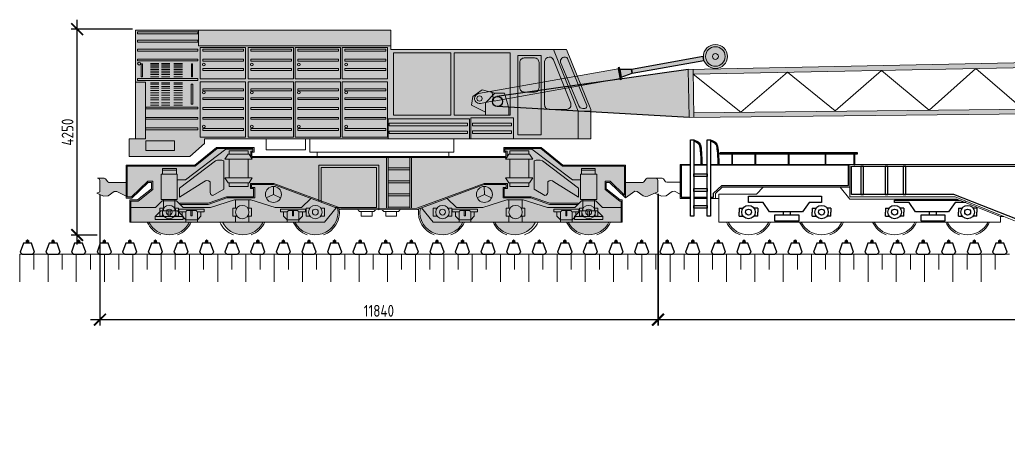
# Model space of a CAD drawing. Extents: x -47970 to 37163, y -191118 to -99096.
# Drawn here: x -47970 to -26995, y -148008 to -139083 of the extents above; entities that cross this region are included whole.
import ezdxf

# ---------------------------------------------------------------- set-up
doc = ezdxf.new("R2010")
doc.units = 0
doc.header["$LTSCALE"] = 45
doc.header["$MEASUREMENT"] = 0
doc.layers.get('0').update_dxf_attribs({"linetype": 'CONTINUOUS'})
doc.layers.get('Defpoints').update_dxf_attribs({"color": 40, "linetype": 'CONTINUOUS'})
for name, color, linetype, lineweight in [('2.Тонкая', 7, 'CONTINUOUS', 18), ('второстепенные', 7, 'CONTINUOUS', 25), ('линии', 7, 'CONTINUOUS', 35), ('размер', 7, 'CONTINUOUS', 20), ('штриховка', 7, 'CONTINUOUS', 9)]:
    doc.layers.add(name, color=color, linetype=linetype, lineweight=lineweight)
doc.layers.add('ЕДК500', color=250, linetype='CONTINUOUS')
doc.styles.add('ГОСТ 2.304', font='CS_Gost2304.shx')
doc.dimstyles.new('СПДС', dxfattribs={"dimscale": 100, "dimtxt": 2.5, "dimasz": 2.5, "dimexe": 1.25, "dimexo": 0.625, "dimtad": 1, "dimdec": 0, "dimrnd": 0.001, "dimtxsty": 'ГОСТ 2.304', "dimblk": 'ARCHTICK', "dimblk1": 'ARCHTICK', "dimblk2": 'ARCHTICK', "dimcen": 2.5, "dimdle": 2, "dimadec": 0, "dimazin": 2, "dimtfac": 0.75, "dimtdec": 4, "dimtmove": 1, "dimatfit": 3, "dimfxl": 1, "dimtolj": 1, "dimarcsym": 1})

# ---------------------------------------------------------------- blocks, each defined once
blk = doc.blocks.new('платформа ЕДК500 транспортное пол.')
at = {"layer": 'штриховка', "ltscale": 2.222222, "true_color": 0xffffff}
h = blk.add_hatch(color=7, dxfattribs=at)
h.dxf.hatch_style = 1
h.paths.add_polyline_path([(-5365, 1112), (-5730, 1112), (-5754, 1124), (-5803, 1189), (-5827, 1201), (-5970, 1201), (-5934, 1185), (-5920, 1151), (-5920, 911), (-5986, 882), (-5841, 818), (-5743, 828), (-5615, 918), (-5563, 922), (-5365, 821)])
h.paths.add_polyline_path([(-4018, 268), (-4882, 268, 0.62084)])
h.paths.add_polyline_path([(-2456, 268), (-3320, 268, 0.62084)])
h.paths.add_polyline_path([(-875, 561), (-903, 571), (-1153, 268), (-1782, 268, 0.862217)])
h.paths.add_polyline_path([(1782, 268), (1153, 268), (903, 571), (875, 561, 0.862217)])
h.paths.add_polyline_path([(3320, 268), (2456, 268, 0.62084)])
h.paths.add_polyline_path([(4882, 268), (4018, 268, 0.62084)])
h.paths.add_polyline_path([(5920, 1152), (5906, 1187), (5870, 1202), (5694, 1202), (5669, 1189), (5621, 1125), (5598, 1113), (5235, 1113), (5235, 783), (5431, 923), (5482, 919), (5610, 829), (5658, 811), (5708, 819), (5920, 912)])
h.paths.add_polyline_path([(4824, 1113), (4895, 1113), (5235, 783), (5235, 1113), (5235, 1478), (3905, 1478), (3443, 1853), (2648, 1853), (2648, 1751), (2694, 1751), (2694, 1662), (0, 1662), (-2694, 1662), (-2694, 1751), (-2648, 1751), (-2648, 1853), (-3443, 1853), (-3905, 1478), (-5365, 1478), (-5365, 1112), (-5365, 821), (-5365, 778), (-5240, 778), (-4895, 1113), (-4824, 1113), (-4824, 976), (-5120, 739), (-5288, 739), (-5288, 268), (-1153, 268), (-905, 569), (-903, 571), (-875, 561), (-810, 537), (0, 532), (810, 537), (903, 571), (1153, 268), (5164, 268), (5164, 739), (5120, 739), (4824, 976)])
h = blk.add_hatch(color=7, dxfattribs=at)
h.dxf.hatch_style = 1
h.paths.add_polyline_path([(-4280, 1293), (-4297, 1293), (-4297, 1412), (-4589, 1412), (-4589, 1293), (-4622, 1293), (-4622, 752), (-4575, 752), (-4574, 515), (-4629, 515), (-4751, 394), (-4751, 330), (-4151, 330), (-4151, 394), (-4272, 515), (-4327, 515), (-4327, 752), (-4280, 752)])
at = {"layer": 'штриховка', "ltscale": 2.222222}
h = blk.add_hatch(color=256, dxfattribs=at)
h.dxf.hatch_style = 1
h.paths.add_polyline_path([(-4622, 1136), (-4460, 1289), (-4622, 1289)], flags=17)
h.paths.add_polyline_path([(-4280, 1188), (-4280, 1289), (-4338, 1289), (-4622, 1020), (-4622, 863)])
h.paths.add_polyline_path([(-4280, 908), (-4280, 1072), (-4622, 748), (-4448, 748)])
h.paths.add_polyline_path([(-4280, 792), (-4326, 748), (-4280, 748)], flags=17)
h = blk.add_hatch(color=2, dxfattribs=at)
h.dxf.hatch_style = 1
h.paths.add_polyline_path([(-4622, 1136), (-4622, 1020), (-4338, 1289), (-4460, 1289)])
h.paths.add_polyline_path([(-4280, 1072), (-4280, 1188), (-4622, 863), (-4622, 748), (-4622, 748)])
h.paths.add_polyline_path([(-4280, 792), (-4280, 908), (-4448, 748), (-4326, 748)], flags=17)
at = {"layer": 'штриховка', "ltscale": 2.222222, "true_color": 0xffffff}
h = blk.add_hatch(color=7, dxfattribs=at)
h.dxf.hatch_style = 1
h.paths.add_polyline_path([(4280, 1293), (4297, 1293), (4297, 1412), (4589, 1412), (4589, 1293), (4622, 1293), (4622, 752), (4575, 752), (4574, 515), (4629, 515), (4751, 394), (4751, 330), (4151, 330), (4151, 394), (4272, 515), (4327, 515), (4327, 752), (4280, 752)])
at = {"layer": 'штриховка', "ltscale": 2.222222}
h = blk.add_hatch(color=256, dxfattribs=at)
h.dxf.hatch_style = 1
h.paths.add_polyline_path([(4622, 1136), (4460, 1289), (4622, 1289)], flags=17)
h.paths.add_polyline_path([(4280, 1188), (4280, 1289), (4338, 1289), (4622, 1020), (4622, 863)])
h.paths.add_polyline_path([(4280, 908), (4280, 1072), (4622, 748), (4448, 748)])
h.paths.add_polyline_path([(4280, 792), (4326, 748), (4280, 748)], flags=17)
h = blk.add_hatch(color=2, dxfattribs=at)
h.dxf.hatch_style = 1
h.paths.add_polyline_path([(4622, 1136), (4622, 1020), (4338, 1289), (4460, 1289)])
h.paths.add_polyline_path([(4280, 1072), (4280, 1188), (4622, 863), (4622, 748), (4622, 748)])
h.paths.add_polyline_path([(4280, 792), (4280, 908), (4448, 748), (4326, 748)], flags=17)
at = {"color": 8, "lineweight": 9}
for p, q in [((2238, 857), (2086, 784)), ((2235, 1025), (2238, 857)), ((2238, 857), (2390, 784)), ((-841, 542), (-827, 537)), ((841, 542), (827, 537))]:
    blk.add_line(p, q, dxfattribs=at)
blk.add_circle((2238, 857), 169, dxfattribs=at)
at = {"color": 0, "lineweight": 20}
for centre, start, end in [((-1350, 482), 290.0531, 6.7541), ((1350, 482), 173.2459, 249.9469), ((-4450, 482), 204.6258, 249.9469), ((-4450, 482), 290.0531, 335.3742), ((-2912, 482), 204.6258, 249.9469), ((-2888, 482), 290.0531, 335.3742), ((-1350, 482), 204.6258, 249.9468), ((1350, 482), 290.0532, 335.3742), ((2888, 482), 204.6258, 249.9469), ((2912, 482), 290.0531, 335.3742), ((4450, 482), 204.6258, 249.9469), ((4450, 482), 290.0531, 335.3742)]:
    blk.add_arc(centre, 513, start, end, dxfattribs=at)
at = {"layer": '2.Тонкая', "lineweight": 9}
for p, q in [((-4589, 1373), (-4297, 1373)), ((4589, 1373), (4297, 1373)), ((-4574, 748), (-4574, 511)), ((-4327, 748), (-4327, 513)), ((4327, 748), (4327, 513)), ((4574, 748), (4574, 511)), ((-4592, 511), (-4592, 390)), ((-4469, 390), (-4469, 511)), ((-4433, 390), (-4433, 511)), ((-4309, 511), (-4309, 390)), ((4309, 511), (4309, 390)), ((4433, 390), (4433, 511)), ((4469, 390), (4469, 511)), ((4592, 511), (4592, 390))]:
    blk.add_line(p, q, dxfattribs=at)
at = {"layer": '2.Тонкая', "color": 253, "lineweight": 9}
blk.add_line((-2238, 857), (-2390, 784), dxfattribs=at)
at = {"layer": '2.Тонкая', "ltscale": 2.222222}
for points in [[(-5288, 268), (-5288, 739), (-5120, 739), (-4824, 976), (-4824, 1113), (-4895, 1113), (-5240, 778), (-5365, 778), (-5365, 821), (-5365, 1112), (-5365, 1478), (-3905, 1478), (-3443, 1853), (-2648, 1853), (-2648, 1751), (-2694, 1751), (-2694, 1662), (0, 1662), (2694, 1662), (2694, 1751), (2648, 1751), (2648, 1853), (3443, 1853), (3905, 1478), (5235, 1478), (5235, 1113), (5235, 783), (4895, 1113), (4824, 1113), (4824, 976), (5120, 739), (5164, 739), (5164, 268)], [(-4279, 1168), (-4107, 1168), (-3248, 1820), (-2673, 1820)], [(4279, 1168), (4107, 1168), (3248, 1820), (2648, 1820)], [(-1272, 708), (-1272, 1475), (0, 1475), (0, 532)], [(-4589, 1288), (-4589, 1408), (-4297, 1408), (-4297, 1289)], [(4589, 1288), (4589, 1408), (4297, 1408), (4297, 1289)], [(-5365, 821), (-5563, 922), (-5615, 918), (-5743, 828), (-5841, 818), (-5986, 882), (-5920, 911), (-5920, 1151), (-5934, 1185), (-5970, 1201), (-5827, 1201), (-5803, 1189), (-5754, 1124), (-5730, 1112), (-5365, 1112)], [(4226, 646), (3621, 645), (3226, 783), (2634, 783), (2634, 1005), (2703, 1005), (2703, 1064), (2234, 1064), (810, 537), (0, 532), (-810, 537), (-2234, 1064), (-2703, 1064), (-2703, 1005), (-2634, 1005), (-2634, 783), (-3226, 783), (-3621, 645), (-4226, 646)], [(5235, 1113), (5598, 1113), (5621, 1125), (5669, 1189), (5694, 1202), (5870, 1202), (5906, 1187), (5920, 1152), (5920, 912), (5708, 819), (5658, 811), (5610, 829), (5482, 919), (5431, 923), (5235, 783)], [(-4751, 390), (-4151, 390), (-4272, 511), (-4629, 511), (-4751, 390), (-4751, 326), (-4151, 326), (-4151, 390)], [(4751, 390), (4151, 390), (4272, 511), (4629, 511), (4751, 390), (4751, 326), (4151, 326), (4151, 390)]]:
    blk.add_lwpolyline(points, dxfattribs=at)
at = {"layer": '2.Тонкая', "color": 253, "ltscale": 2.222222}
for points in [[(-5263, 268), (-5263, 714), (-5112, 714), (-4799, 964), (-4799, 1138), (-4905, 1138), (-5250, 803), (-5340, 803), (-5340, 821), (-5340, 1112), (-5340, 1453), (-3896, 1453), (-3434, 1828), (-2673, 1828), (-2673, 1776), (-2719, 1776), (-2719, 1637), (0, 1637), (2719, 1637), (2719, 1776), (2673, 1776), (2673, 1828), (3434, 1828), (3896, 1453), (5210, 1453), (5210, 1113), (5210, 843), (4905, 1138), (4799, 1138), (4799, 964), (5112, 714), (5139, 714), (5139, 268)], [(158, 558), (158, 1637)], [(193, 1637), (193, 558)], [(654, 1637), (654, 1420), (193, 1420), (193, 1637)], [(654, 561), (654, 1637)], [(689, 1637), (689, 561)], [(-1222, 689), (-1222, 1425), (-50, 1425), (-50, 582), (-932, 582)], [(-4226, 671), (-3625, 670), (-3231, 808), (-2659, 808), (-2659, 980), (-2728, 980), (-2728, 1089), (-2230, 1089), (-805, 562), (0, 557), (805, 562), (2230, 1089), (2728, 1089), (2728, 980), (2659, 980), (2659, 808), (3231, 808), (3625, 670), (4226, 671)]]:
    blk.add_lwpolyline(points, dxfattribs=at)
at = {"layer": '2.Тонкая', "ltscale": 2.222222}
for points in [[(-3269, 1603), (-2687, 1603), (-2756, 1711), (-3197, 1711)], [(-3178, 1711), (-2775, 1711), (-2775, 1785), (-3178, 1785)], [(3269, 1603), (2687, 1603), (2756, 1711), (3197, 1711)], [(3178, 1711), (2775, 1711), (2775, 1785), (3178, 1785)], [(-3178, 1603), (-2775, 1603), (-2775, 1209), (-3178, 1209)], [(3178, 1603), (2775, 1603), (2775, 1209), (3178, 1209)], [(-3269, 1209), (-2687, 1209), (-2756, 1101), (-3197, 1101)], [(-3180, 1027), (-2776, 1027), (-2776, 1101), (-3180, 1101)], [(3269, 1209), (2687, 1209), (2756, 1101), (3197, 1101)], [(3180, 1027), (2776, 1027), (2776, 1101), (3180, 1101)]]:
    blk.add_lwpolyline(points, close=True, dxfattribs=at)
for points in [[(-4235, 800), (-4235, 992), (-3468, 1571, -0.173516), (-3293, 1571), (-3293, 970), (-3523, 832, -0.35915), (-3582, 896), (-3582, 1126, 0.346304), (-3715, 1126)], [(4235, 800), (4235, 992), (3468, 1571, 0.173516), (3293, 1571), (3293, 970), (3523, 832, 0.35915), (3582, 896), (3582, 1126, -0.346304), (3715, 1126)]]:
    blk.add_lwpolyline(points, format="xyb", close=True, dxfattribs=at)
at = {"layer": '2.Тонкая', "lineweight": 9}
for points in [[(-4280, 748), (-4622, 748), (-4622, 1289), (-4280, 1289), (-4280, 748)], [(4280, 748), (4622, 748), (4622, 1289), (4280, 1289), (4280, 748)]]:
    blk.add_lwpolyline(points, close=True, dxfattribs=at)
at = {"layer": '2.Тонкая', "color": 253, "ltscale": 2.222222}
for points in [[(193, 1378), (654, 1378), (654, 1143), (193, 1143)], [(193, 1101), (654, 1101), (654, 866), (193, 866)], [(193, 824), (654, 824), (654, 589), (193, 589)], [(-450, 535), (-70, 532), (-107, 495), (-413, 495)], [(-375, 495), (-145, 495), (-145, 397), (-375, 397)], [(450, 535), (70, 532), (107, 495), (413, 495)], [(375, 495), (145, 495), (145, 397), (375, 397)]]:
    blk.add_lwpolyline(points, close=True, dxfattribs=at)
at = {"layer": '2.Тонкая', "color": 253, "lineweight": 9}
for points in [[(-2235, 1025), (-2238, 857), (-2086, 784)], [(-5263, 577), (-4744, 577), (-4602, 718), (-4298, 718), (-4156, 577), (-3577, 577), (-3064, 743), (-2716, 742), (-2205, 577), (-1644, 577), (-1448, 773)], [(-3043, 743), (-3043, 567)], [(-2757, 567), (-2757, 742)], [(5139, 577), (4744, 577), (4602, 718), (4298, 718), (4156, 577), (3577, 577), (3064, 743), (2716, 742), (2205, 577), (1644, 577), (1448, 773)], [(2757, 567), (2757, 742)], [(3043, 743), (3043, 567)], [(-4565, 397), (-4647, 397), (-4647, 482), (-4647, 567), (-4565, 567)], [(-4335, 397), (-4253, 397), (-4253, 482), (-4253, 567), (-4335, 567)], [(-3853, 485), (-3709, 485), (-3709, 546), (-4243, 546), (-4243, 485), (-4099, 485)], [(-3776, 485), (-3776, 392), (-3851, 320), (-4100, 320), (-4176, 392), (-4176, 485)], [(-3963, 517), (-3963, 399), (-3989, 399), (-3989, 517)], [(-3015, 567), (-3097, 567), (-3097, 482), (-3097, 397), (-3015, 397)], [(-2785, 567), (-2703, 567), (-2703, 482), (-2703, 397), (-2785, 397)], [(-1701, 485), (-1557, 485), (-1557, 546), (-2091, 546), (-2091, 485), (-1947, 485)], [(-2024, 485), (-2024, 392), (-1949, 320), (-1700, 320), (-1624, 392), (-1624, 485)], [(-1837, 517), (-1837, 399), (-1811, 399), (-1811, 517)], [(-1465, 567), (-1547, 567), (-1547, 482), (-1547, 397), (-1465, 397)], [(-1235, 567), (-1153, 567), (-1153, 482), (-1153, 397), (-1235, 397)], [(1235, 567), (1153, 567), (1153, 482), (1153, 397), (1235, 397)], [(1465, 567), (1547, 567), (1547, 482), (1547, 397), (1465, 397)], [(1701, 485), (1557, 485), (1557, 546), (2091, 546), (2091, 485), (1947, 485)], [(2024, 485), (2024, 392), (1949, 320), (1700, 320), (1624, 392), (1624, 485)], [(1837, 517), (1837, 399), (1811, 399), (1811, 517)], [(2785, 567), (2703, 567), (2703, 482), (2703, 397), (2785, 397)], [(3015, 567), (3097, 567), (3097, 482), (3097, 397), (3015, 397)], [(3853, 485), (3709, 485), (3709, 546), (4243, 546), (4243, 485), (4099, 485)], [(3776, 485), (3776, 392), (3851, 320), (4100, 320), (4176, 392), (4176, 485)], [(3963, 517), (3963, 399), (3989, 399), (3989, 517)], [(4335, 397), (4253, 397), (4253, 482), (4253, 567), (4335, 567)], [(4565, 397), (4647, 397), (4647, 482), (4647, 567), (4565, 567)], [(-3043, 397), (-3043, 268), (-2757, 268), (-2757, 397)], [(3043, 397), (3043, 268), (2757, 268), (2757, 397)]]:
    blk.add_lwpolyline(points, dxfattribs=at)
at = {"layer": '2.Тонкая'}
for points in [[(-5288, 268), (-1153, 268), (-905, 569)], [(5164, 268), (1153, 268), (905, 569)]]:
    blk.add_lwpolyline(points, dxfattribs=at)
at = {"layer": '2.Тонкая', "color": 253, "lineweight": 9}
for points in [[(-3895, 517), (-4056, 517, 0.414214), (-4100, 473), (-4100, 268), (-3851, 268), (-3851, 473, 0.414214)], [(-1905, 517), (-1744, 517, -0.414214), (-1700, 473), (-1700, 268), (-1949, 268), (-1949, 473, -0.414214)], [(1905, 517), (1744, 517, 0.414214), (1700, 473), (1700, 268), (1949, 268), (1949, 473, 0.414214)], [(3895, 517), (4056, 517, -0.414214), (4100, 473), (4100, 268), (3851, 268), (3851, 473, -0.414214)]]:
    blk.add_lwpolyline(points, format="xyb", close=True, dxfattribs=at)
for centre, radius in [((-2238, 857), 169), ((-4450, 482), 143), ((-4450, 482), 62.7), ((-2900, 482), 143), ((-1350, 482), 143), ((-1350, 482), 62.7), ((1350, 482), 143), ((1350, 482), 62.7), ((2900, 482), 143), ((4450, 482), 143), ((4450, 482), 62.7)]:
    blk.add_circle(centre, radius, dxfattribs=at)
for centre, start, end in [((-1350, 482), 206.3327, 8.8404), ((1350, 482), 171.1596, 333.6673), ((-4450, 482), 206.3327, 333.6673), ((-2888, 482), 206.3327, 333.6673), ((2888, 482), 206.3327, 333.6673), ((4450, 482), 206.3327, 333.6673)]:
    blk.add_arc(centre, 482, start, end, dxfattribs=at)
blk = doc.blocks.new('удлинённая стрела')
at = {"layer": 'штриховка', "ltscale": 2.222222, "true_color": 0xffffff}
h = blk.add_hatch(color=7, dxfattribs=at)
h.dxf.hatch_style = 1
h.paths.add_polyline_path([(0, 108, 0.414214), (-108, 0, 0.414214), (0, -108)])
h.paths.add_polyline_path([(0, 108), (0, -108, 0.414214), (108, 0, 0.414214)], flags=17)
h.paths.add_polyline_path([(4028, 791), (-19, 106, -0.466806), (108, 0, -0.421523), (-3, -108), (4072, -227)])
h.paths.add_polyline_path([(4128, 796), (4028, 791), (4072, -227), (4172, -223)])
h.paths.add_polyline_path([(22392, 1570), (22388, 1670), (4128, 796), (4132, 696)])
h.paths.add_polyline_path([(22435, 572), (4167, -123), (4172, -223), (22439, 472)])
h.paths.add_polyline_path([(22392, 1570), (22112, 1556), (22155, 561), (22435, 572)])
h.paths.add_polyline_path([(22488, 1674), (22388, 1670), (22439, 472), (22539, 476)])
h.paths.add_polyline_path([(24416, 2047, -0.162711), (24385, 2140, -0.016956), (24386, 2150), (22488, 1674), (22492, 1575)])
h.paths.add_polyline_path([(24694, 2140, 1), (24385, 2140, 1)])
h.paths.add_polyline_path([(24675, 2065, -0.172721), (24598, 1996), (25379, 408, -0.073214), (25483, 423)])
h.paths.add_polyline_path([(25122, 62, 1), (25843, 62, 1)])
h.paths.add_polyline_path([(25679, 62, -1), (25287, 62, -1)], flags=0)
h.paths.add_polyline_path([(25287, 62, 1), (25679, 62, 1)], flags=16)
h.paths.add_polyline_path([(23824, 543), (22535, 575), (22539, 476), (23823, 445), (25122, 48, -0.009823), (25122, 62, -0.089903), (25145, 189)])
h.paths.add_polyline_path([(24598, 1996, -0.190468), (24484, 1996), (23737, 591), (22617, 1605), (22492, 1575), (23635, 548), (23824, 543)])
at = {"linetype": 'Continuous'}
for p, q in [((4028, 791), (-19, 106)), ((4072, -227), (-3, -108))]:
    blk.add_line(p, q, dxfattribs=at)
blk.add_circle((0, 0), 108, dxfattribs=at)
at = {"layer": '2.Тонкая', "linetype": 'Continuous'}
for p, q in [((4028, 791), (22492, 1675)), ((4132, 696), (22392, 1570)), ((4072, -227), (22539, 476)), ((4167, -123), (22435, 572))]:
    blk.add_line(p, q, dxfattribs=at)
at = {"layer": '2.Тонкая', "linetype": 'Continuous', "ltscale": 2.222222}
for p, q in [((4028, 791), (4072, -227)), ((4128, 795), (4172, -223))]:
    blk.add_line(p, q, dxfattribs=at)
blk.add_lwpolyline([(4132, 696), (4132, 696), (5167, -85), (6130, 791), (7165, 0), (8128, 887), (9164, 67), (10126, 983), (11163, 143), (12123, 1078), (13161, 219), (14121, 1174), (15160, 295), (16119, 1269), (17158, 371), (18116, 1365), (19157, 447), (20114, 1461), (21155, 523), (22112, 1556), (22155, 561)], dxfattribs=at)
blk = doc.blocks.new('*U134')
at = {"layer": 'штриховка', "ltscale": 2.222222, "true_color": 0xffffff}
h = blk.add_hatch(color=7, dxfattribs=at)
h.dxf.hatch_style = 1
h.paths.add_polyline_path([(3978, 3934), (256, 3934), (256, 4010), (256, 4341), (-3829, 4341), (-5166, 4341), (-5166, 2037), (-5300, 2037), (-5300, 1662), (-4011, 1662), (-3700, 1939), (-3700, 2037), (4500, 2037), (4500, 2659)])
h = blk.add_hatch(color=7, dxfattribs=at)
h.dxf.hatch_style = 1
h.paths.add_polyline_path([(7395, 3785, 1), (6884, 3785, 1)])
h = blk.add_hatch(color=7, dxfattribs=at)
h.dxf.hatch_style = 1
h.paths.add_polyline_path([(2436, 2839), (2399, 3047), (2115, 2997, 1), (2154, 2788)])
h.paths.add_polyline_path([(5117, 3317), (5080, 3525), (2399, 3047), (2436, 2839)])
h.paths.add_polyline_path([(5147, 3302), (5103, 3549), (5076, 3544), (5120, 3297)])
h.paths.add_polyline_path([(5377, 3428), (5362, 3510), (5111, 3505), (5139, 3346)])
h.paths.add_polyline_path([(6896, 3699), (6881, 3781), (5362, 3510), (5377, 3428)])
at = {"layer": 'штриховка', "ltscale": 2.222222}
h = blk.add_hatch(color=256, dxfattribs=at)
h.dxf.hatch_style = 1
h.paths.add_polyline_path([(-4951, 3239), (-5076, 3239), (-4951, 3116)])
h.paths.add_polyline_path([(-4950, 2843), (-5166, 3057), (-5166, 2714), (-4950, 2501)])
h.paths.add_polyline_path([(-5166, 2443), (-5166, 2138), (-5064, 2037), (-4950, 2037), (-4950, 2228)])
h = blk.add_hatch(color=2, dxfattribs=at)
h.dxf.hatch_style = 1
h.paths.add_polyline_path([(-4951, 3116), (-5076, 3239), (-5166, 3239), (-5166, 3057), (-4950, 2843)])
h.paths.add_polyline_path([(-4950, 2501), (-5166, 2714), (-5166, 2443), (-4950, 2228)])
h.paths.add_polyline_path([(-5166, 2138), (-5166, 2037), (-5064, 2037)])
at = {"linetype": 'Continuous'}
blk.add_circle((2517, 2829), 108, dxfattribs=at)
at = {"color": 8, "lineweight": 20}
for centre in [(7843, 482), (9393, 482), (10943, 482), (12493, 482)]:
    blk.add_arc(centre, 482, 206.332, 333.6667, dxfattribs=at)
at = {"layer": '2.Тонкая', "ltscale": 2.222222}
blk.add_line((4228, 2627), (3703, 3934), dxfattribs=at)
at = {"layer": '2.Тонкая', "color": 253, "ltscale": 2.222222}
for p, q in [((-4846, 3638), (-4668, 3638)), ((-4846, 3606), (-4668, 3606)), ((-4846, 3576), (-4668, 3576)), ((-4612, 3638), (-4434, 3638)), ((-4612, 3606), (-4434, 3606)), ((-4612, 3576), (-4434, 3576)), ((-4349, 3638), (-4171, 3638)), ((-4349, 3606), (-4171, 3606)), ((-4349, 3576), (-4171, 3576)), ((-4846, 3547), (-4668, 3547)), ((-4846, 3505), (-4668, 3505)), ((-4846, 3472), (-4668, 3472)), ((-4846, 3435), (-4668, 3435)), ((-4846, 3402), (-4668, 3402)), ((-4612, 3547), (-4434, 3547)), ((-4612, 3505), (-4434, 3505)), ((-4612, 3472), (-4434, 3472)), ((-4612, 3435), (-4434, 3435)), ((-4612, 3402), (-4434, 3402)), ((-4349, 3547), (-4171, 3547)), ((-4349, 3505), (-4171, 3505)), ((-4349, 3472), (-4171, 3472)), ((-4349, 3435), (-4171, 3435)), ((-4349, 3402), (-4171, 3402)), ((-4846, 3351), (-4668, 3351)), ((-4846, 3228), (-4668, 3228)), ((-4846, 3194), (-4668, 3194)), ((-4846, 3150), (-4668, 3150)), ((-4612, 3351), (-4434, 3351)), ((-4612, 3228), (-4434, 3228)), ((-4612, 3194), (-4434, 3194)), ((-4612, 3150), (-4434, 3150)), ((-4349, 3351), (-4171, 3351)), ((-4349, 3228), (-4171, 3228)), ((-4349, 3194), (-4171, 3194)), ((-4349, 3150), (-4171, 3150)), ((-4846, 3111), (-4668, 3111)), ((-4846, 3063), (-4668, 3063)), ((-4846, 3014), (-4668, 3014)), ((-4846, 2966), (-4668, 2966)), ((-4612, 3111), (-4434, 3111)), ((-4612, 3063), (-4434, 3063)), ((-4612, 3014), (-4434, 3014)), ((-4612, 2966), (-4434, 2966)), ((-4349, 3111), (-4171, 3111)), ((-4349, 3063), (-4171, 3063)), ((-4349, 3014), (-4171, 3014)), ((-4349, 2966), (-4171, 2966)), ((-4846, 2905), (-4668, 2905)), ((-4846, 2861), (-4668, 2861)), ((-4846, 2800), (-4668, 2800)), ((-4846, 2754), (-4668, 2754)), ((-4612, 2905), (-4434, 2905)), ((-4612, 2861), (-4434, 2861)), ((-4612, 2800), (-4434, 2800)), ((-4612, 2754), (-4434, 2754)), ((-4349, 2905), (-4171, 2905)), ((-4349, 2861), (-4171, 2861)), ((-4349, 2800), (-4171, 2800)), ((-4349, 2754), (-4171, 2754))]:
    blk.add_line(p, q, dxfattribs=at)
at = {"layer": '2.Тонкая', "ltscale": 1000}
for p, q in [((6680, 1494), (6967, 1494)), ((7039, 1494), (29298, 1494)), ((9992, 806), (9992, 1494)), ((7140, 873), (7284, 1009)), ((7140, 772), (7140, 873)), ((8009, 860), (7215, 860)), ((7215, 772), (7215, 860)), ((7284, 1009), (9992, 1009)), ((8151, 1009), (8009, 860)), ((9990, 758), (9790, 1009)), ((6680, 772), (6967, 772)), ((12260, 758), (9990, 758)), ((12231, 806), (9992, 806)), ((13258, 389), (12231, 806)), ((13189, 389), (12260, 758))]:
    blk.add_line(p, q, dxfattribs=at)
at = {"layer": '2.Тонкая', "ltscale": 2.222222}
for points in [[(-3700, 2037), (-3700, 1939), (-4011, 1662), (-5300, 1662), (-5300, 2037), (-5166, 2037), (-5166, 4341), (-3829, 4341), (-3829, 4010), (256, 4010), (256, 3934), (3978, 3934), (4500, 2659), (4500, 2037)], [(-5120, 4307), (-3840, 4307), (-3840, 4268), (-5120, 4268)], [(-3829, 4341), (256, 4341), (256, 4010), (-3829, 4010)], [(-5120, 4130), (-3840, 4130), (-3840, 4092), (-5120, 4092)], [(-5120, 3937), (-3840, 3937), (-3840, 3899), (-5120, 3899)], [(-3795, 3975), (-2833, 3975), (-2833, 3308), (-3795, 3308)], [(-2776, 3975), (-1815, 3975), (-1815, 3308), (-2776, 3308)], [(-1779, 3975), (-817, 3975), (-817, 3308), (-1779, 3308)], [(-777, 3975), (185, 3975), (185, 3308), (-777, 3308)], [(2949, 3805), (3446, 3805), (3446, 2119), (2949, 2119)], [(-5120, 3731), (-3840, 3731), (-3840, 3692), (-5120, 3692)], [(-5045, 3629), (-5019, 3629), (-5019, 3351), (-5045, 3351)], [(-3980, 3629), (-3954, 3629), (-3954, 3351), (-3980, 3351)], [(2399, 3047), (2436, 2839), (5117, 3317), (5080, 3525)], [(-4951, 3239), (-5166, 3239), (-5166, 2037), (-4950, 2037)], [(-5120, 3314), (-3840, 3314), (-3840, 3276), (-5120, 3276)], [(-3981, 3199), (-3952, 3199), (-3952, 2770), (-3981, 2770)], [(-3795, 3249), (-2833, 3249), (-2833, 2072), (-3795, 2072)], [(-2776, 3249), (-1815, 3249), (-1815, 2072), (-2776, 2072)], [(-1779, 3249), (-817, 3249), (-817, 2072), (-1779, 2072)], [(-777, 3249), (185, 3249), (185, 2072), (-777, 2072)], [(-4949, 2711), (-3840, 2711), (-3840, 2672), (-4951, 2672)], [(4228, 2037), (4500, 2037), (4500, 2627), (4228, 2627)], [(-4947, 2490), (-3840, 2490), (-3840, 2452), (-4950, 2452)], [(1919, 2037), (199, 2037), (199, 2462), (1919, 2462)], [(2858, 2484), (1952, 2484), (1952, 2037), (2858, 2037)], [(-4947, 2270), (-3840, 2270), (-3840, 2231), (-4950, 2231)], [(-2393, 2037), (-1556, 2037), (-1556, 1804), (-2393, 1804)], [(-1466, 2037), (1590, 2037), (1590, 1755), (-1466, 1755)], [(-1311, 1755), (1486, 1755), (1486, 1662), (-1311, 1662)]]:
    blk.add_lwpolyline(points, close=True, dxfattribs=at)
at = {"layer": '2.Тонкая', "color": 253, "ltscale": 2.222222}
for points in [[(-3737, 3937), (-2871, 3937), (-2871, 3899), (-3737, 3899)], [(-2719, 3937), (-1853, 3937), (-1853, 3899), (-2719, 3899)], [(-1721, 3937), (-855, 3937), (-855, 3899), (-1721, 3899)], [(-720, 3937), (146, 3937), (146, 3899), (-720, 3899)], [(313, 2542), (1524, 2542), (1524, 3861), (313, 3861)], [(1594, 3861), (2784, 3861), (2784, 2537), (1594, 2537)], [(-3737, 3727), (-2871, 3727), (-2871, 3688), (-3737, 3688)], [(-2719, 3727), (-1853, 3727), (-1853, 3688), (-2719, 3688)], [(-1721, 3727), (-855, 3727), (-855, 3688), (-1721, 3688)], [(-720, 3727), (146, 3727), (146, 3688), (-720, 3688)], [(-3737, 3528), (-2871, 3528), (-2871, 3489), (-3737, 3489)], [(-2719, 3528), (-1853, 3528), (-1853, 3489), (-2719, 3489)], [(-1721, 3528), (-855, 3528), (-855, 3489), (-1721, 3489)], [(-720, 3528), (146, 3528), (146, 3489), (-720, 3489)], [(-3737, 3097), (-2871, 3097), (-2871, 3059), (-3737, 3059)], [(-2719, 3097), (-1853, 3097), (-1853, 3059), (-2719, 3059)], [(-1721, 3097), (-855, 3097), (-855, 3059), (-1721, 3059)], [(-720, 3097), (146, 3097), (146, 3059), (-720, 3059)], [(-3737, 2910), (-2871, 2910), (-2871, 2871), (-3737, 2871)], [(-2719, 2910), (-1853, 2910), (-1853, 2871), (-2719, 2871)], [(-1721, 2910), (-855, 2910), (-855, 2871), (-1721, 2871)], [(-720, 2910), (146, 2910), (146, 2871), (-720, 2871)], [(-3737, 2700), (-2871, 2700), (-2871, 2661), (-3737, 2661)], [(-2719, 2700), (-1853, 2700), (-1853, 2661), (-2719, 2661)], [(-1721, 2700), (-855, 2700), (-855, 2661), (-1721, 2661)], [(-720, 2700), (146, 2700), (146, 2661), (-720, 2661)], [(-3737, 2490), (-2871, 2490), (-2871, 2452), (-3737, 2452)], [(-2719, 2490), (-1853, 2490), (-1853, 2452), (-2719, 2452)], [(-1721, 2490), (-855, 2490), (-855, 2452), (-1721, 2452)], [(-720, 2490), (146, 2490), (146, 2452), (-720, 2452)], [(217, 2369), (1883, 2369), (1883, 2316), (217, 2316)], [(1987, 2371), (2816, 2371), (2816, 2316), (1987, 2316)], [(-3737, 2253), (-2871, 2253), (-2871, 2214), (-3737, 2214)], [(-2719, 2253), (-1853, 2253), (-1853, 2214), (-2719, 2214)], [(-1721, 2253), (-855, 2253), (-855, 2214), (-1721, 2214)], [(-720, 2253), (146, 2253), (146, 2214), (-720, 2214)], [(217, 2201), (1883, 2201), (1883, 2148), (217, 2148)], [(1987, 2204), (2816, 2204), (2816, 2148), (1987, 2148)], [(-4948, 1789), (-4336, 1789), (-4336, 1992), (-4948, 1992)]]:
    blk.add_lwpolyline(points, close=True, dxfattribs=at)
for points in [[(3084, 3754), (3302, 3754, -0.414214), (3397, 3659), (3397, 3124, -0.414214), (3302, 3029), (3084, 3029, -0.414214), (2989, 3124), (2989, 3659, -0.414214)], [(3517, 3676), (3517, 2757, 0.414214), (3612, 2662), (3980, 2662, 0.528596), (4069, 2792), (3708, 3711, 0.309448), (3619, 3771), (3612, 3771, 0.413083)], [(4239, 2738), (3858, 3640, -0.537016), (3945, 3772), (3960, 3772, -0.304439), (4004, 3743), (4412, 2745, -0.539474), (4367, 2680), (4325, 2680, -0.295938)]]:
    blk.add_lwpolyline(points, format="xyb", close=True, dxfattribs=at)
at = {"layer": '2.Тонкая', "ltscale": 2.222222}
for points in [[(2263, 2601), (1967, 2750), (1992, 2937), (2194, 3080), (2461, 3006)], [(2263, 2537), (2263, 2804), (2461, 3006), (2668, 3006), (2757, 2685), (2757, 2537)]]:
    blk.add_lwpolyline(points, dxfattribs=at)
blk.add_lwpolyline([(2396, 3051), (2436, 2843), (2155, 2789, -1.005995), (2115, 2997)], format="xyb", close=True, dxfattribs=at)
at = {"layer": '2.Тонкая', "ltscale": 1000}
for points in [[(6609, 1494), (6394, 1494), (6394, 772), (6609, 772)], [(6394, 1114), (6108, 1114), (6084, 1126), (6036, 1191), (6012, 1203), (5868, 1203), (5906, 1187), (5920, 1152), (5920, 912), (5854, 883), (5998, 820), (6095, 830), (6224, 920), (6275, 924), (6394, 863)], [(7039, 772), (7215, 772), (7215, 268), (13189, 268), (13189, 389), (13258, 389), (13545, 273), (22777, 273), (23060, 389), (23160, 389), (23160, 268), (29133, 268), (29133, 772), (29298, 772)]]:
    blk.add_lwpolyline(points, dxfattribs=at)
at = {"layer": '2.Тонкая', "ltscale": 2.222222}
for centre, radius in [((7140, 3785), 255), ((7140, 3785), 208), ((7140, 3785), 62.5), ((-5089, 3633), 30.2), ((-3714, 3615), 30.2), ((-2695, 3615), 30.2), ((-1698, 3615), 30.2), ((-696, 3615), 30.2), ((-3714, 3020), 30.2), ((-2695, 3020), 30.2), ((-1698, 3020), 30.2), ((-696, 3020), 30.2), ((2134, 2892), 56.6), ((-3714, 2296), 30.2), ((-2695, 2296), 30.2), ((-1698, 2296), 30.2), ((-696, 2296), 30.2)]:
    blk.add_circle(centre, radius, dxfattribs=at)
at = {"layer": '2.Тонкая', "ltscale": 1000}
for centre, start, end in [((7843, 482), 204.6252, 249.9463), ((7843, 482), 290.0524, 335.3736), ((9393, 482), 204.6252, 249.9463), ((9393, 482), 290.0524, 335.3736), ((10943, 482), 204.6252, 249.9463), ((10943, 482), 290.0524, 335.3736), ((12493, 482), 204.6252, 249.9463), ((12493, 482), 290.0524, 335.3736)]:
    blk.add_arc(centre, 513, start, end, dxfattribs=at)
at = {"layer": 'второстепенные', "color": 9, "ltscale": 1000, "true_color": 0xb7b7b7}
for p, q in [((7646, 567), (7646, 482)), ((7646, 567), (7728, 567)), ((7646, 567), (7646, 482)), ((7646, 567), (7728, 567)), ((7646, 397), (7646, 482)), ((7646, 397), (7646, 482)), ((8041, 567), (7959, 567)), ((8041, 567), (7959, 567)), ((8041, 567), (8041, 482)), ((8041, 567), (8041, 482)), ((8041, 397), (8041, 482)), ((8041, 397), (8041, 482)), ((9196, 567), (9278, 567)), ((9196, 567), (9196, 482)), ((9196, 397), (9196, 482)), ((9591, 567), (9509, 567)), ((9591, 567), (9591, 482)), ((9591, 397), (9591, 482)), ((10746, 567), (10746, 482)), ((10746, 567), (10828, 567)), ((10746, 397), (10746, 482)), ((11141, 567), (11059, 567)), ((11141, 567), (11141, 482)), ((11141, 397), (11141, 482)), ((12296, 567), (12378, 567)), ((12296, 567), (12296, 482)), ((12296, 397), (12296, 482)), ((12691, 567), (12609, 567)), ((12691, 567), (12691, 482)), ((12691, 397), (12691, 482)), ((7646, 397), (7728, 397)), ((7646, 397), (7728, 397)), ((8041, 397), (7959, 397)), ((8041, 397), (7959, 397)), ((9196, 397), (9278, 397)), ((9591, 397), (9509, 397)), ((10746, 397), (10828, 397)), ((11141, 397), (11059, 397)), ((12296, 397), (12378, 397)), ((12691, 397), (12609, 397))]:
    blk.add_line(p, q, dxfattribs=at)
for points in [[(6609, 2014), (6680, 2014), (6680, 394), (6609, 394)], [(6967, 2014), (7039, 2014), (7039, 394), (6967, 394)], [(10145, 1710), (7243, 1710), (7243, 1744), (10145, 1744)], [(7504, 1710), (7486, 1710), (7486, 1494), (7504, 1494)], [(7998, 1710), (7980, 1710), (7980, 1494), (7998, 1494)], [(8703, 1710), (8685, 1710), (8685, 1494), (8703, 1494)], [(9486, 1710), (9468, 1710), (9468, 1494), (9486, 1494)], [(10097, 1710), (10079, 1710), (10079, 1494), (10097, 1494)], [(6680, 1296), (6967, 1296), (6967, 1238), (6680, 1238)], [(26319, 1459), (26319, 852), (24054, 852), (22761, 322), (13552, 323), (12196, 852), (10029, 852), (10029, 1459)], [(10224, 852), (10280, 852), (10280, 1459), (10224, 1459)], [(10742, 852), (10798, 852), (10798, 1459), (10742, 1459)], [(11126, 852), (11183, 852), (11183, 1459), (11126, 1459)], [(6680, 979), (6967, 979), (6967, 921), (6680, 921)], [(6680, 624), (6967, 624), (6967, 564), (6680, 564)], [(8907, 288), (8403, 288), (8403, 425), (8907, 425)], [(8733, 488), (8579, 488), (8579, 425), (8733, 425)], [(12007, 288), (11503, 288), (11503, 425), (12007, 425)], [(11833, 488), (11679, 488), (11679, 425), (11833, 425)]]:
    blk.add_lwpolyline(points, close=True, dxfattribs=at)
for points in [[(6609, 1475), (6415, 1475), (6415, 801), (6609, 801)], [(6967, 1475), (6680, 1475)], [(7039, 801), (7101, 801), (7101, 881), (7278, 1049), (9963, 1049), (9963, 1475), (7039, 1475)], [(6680, 801), (6967, 801)], [(9393, 818), (9393, 682), (9131, 682), (8987, 488), (8285, 488), (8155, 683), (7843, 683), (7843, 818), (9393, 818)], [(12451, 682), (12231, 682), (12087, 488), (11385, 488), (11255, 683), (10943, 683), (10943, 735), (12317, 735)]]:
    blk.add_lwpolyline(points, dxfattribs=at)
for centre, radius in [((7843, 482), 143), ((7843, 482), 143), ((7843, 482), 62.7), ((7843, 482), 62.7), ((9393, 482), 143), ((9393, 482), 62.7), ((10943, 482), 143), ((10943, 482), 62.7), ((12493, 482), 143), ((12493, 482), 62.7)]:
    blk.add_circle(centre, radius, dxfattribs=at)
for points in [[(6680, 2014), (6794, 1954), (6839, 1795), (6857, 1494)], [(6680, 1992), (6780, 1933), (6815, 1819), (6832, 1494)], [(7039, 2014), (7152, 1954), (7197, 1795), (7215, 1494)], [(7039, 1992), (7138, 1933), (7174, 1819), (7191, 1494)]]:
    blk.add_spline(points, degree=3, dxfattribs=at)
at = {"layer": 'ЕДК500', "linetype": 'Continuous', "ltscale": 2.222222}
for points in [[(5362, 3510), (5377, 3428), (6896, 3699), (6881, 3781)], [(5076, 3544), (5120, 3297), (5147, 3302), (5103, 3549)], [(5111, 3505), (5139, 3346), (5377, 3428), (5362, 3510)]]:
    blk.add_lwpolyline(points, close=True, dxfattribs=at)
at = {"layer": 'ЕДК500', "rotation": 358.4120136501896}
blk.add_blockref('удлинённая стрела', (2517, 2829), dxfattribs=at)
at = {"layer": 'ЕДК500', "ltscale": 2.222222}
blk.add_blockref('платформа ЕДК500 транспортное пол.', (0, 0), dxfattribs=at)
blk = doc.blocks.new('A$C37834B56')
at = {"layer": 'второстепенные'}
for p, q in [((56, 15), (114, 15)), ((56, 0), (56, 15)), ((114, 0), (56, 0)), ((104, 42), (66, 42)), ((66, 42), (66, 15)), ((66, 42), (75, 38)), ((66, 15), (75, 19)), ((66, 15), (104, 15)), ((75, 42), (95, 42)), ((84, 42), (75, 38)), ((75, 38), (75, 19)), ((84, 15), (75, 19)), ((80, 47), (90, 47)), ((86, 42), (95, 38)), ((86, 15), (95, 19)), ((104, 42), (95, 38)), ((95, 19), (95, 38)), ((104, 15), (95, 19)), ((104, 15), (104, 42)), ((114, 15), (114, 0))]:
    blk.add_line(p, q, dxfattribs=at)
for centre, start, end in [((80, 42), 90, 180), ((90, 42), 0, 90)]:
    blk.add_arc(centre, 5, start, end, dxfattribs=at)
blk = doc.blocks.new('A$C06FD76E9')
at = {"layer": 'второстепенные', "ltscale": 1000}
blk.add_lwpolyline([(-85, -230), (-123, -192), (-56, 0), (114, 0), (182, -192), (144, -230)], close=True, dxfattribs=at)
blk = doc.blocks.new('*U259')
at = {"layer": '2.Тонкая', "ltscale": 1000, "xscale": -1}
for p in [(-186, 41), (357, 41), (357, 41)]:
    blk.add_blockref('A$C37834B56', p, dxfattribs=at)
at = {"layer": 'второстепенные', "ltscale": 1000, "xscale": -1}
for p in [(-242, 25), (301, 25), (301, 25)]:
    blk.add_blockref('A$C06FD76E9', p, dxfattribs=at)
blk = doc.blocks.new('*U260')
at = {"layer": 'линии', "color": 0, "linetype": 'ByBlock', "lineweight": -2, "transparency": 16777216}
for p in [(0, 0), (543, 0), (1086, 0), (1629, 0), (2172, 0), (2715, 0), (3258, 0), (3801, 0), (4344, 0), (4887, 0), (5430, 0), (5973, 0), (6516, 0), (7059, 0), (7602, 0), (8145, 0), (8688, 0), (9231, 0), (9774, 0), (10317, 0), (10860, 0), (11403, 0), (11946, 0), (12489, 0), (13032, 0), (13575, 0), (14118, 0), (14661, 0), (15204, 0), (15747, 0), (16290, 0), (16833, 0), (17376, 0), (17919, 0), (18462, 0), (19005, 0), (19548, 0), (20091, 0), (20634, 0)]:
    blk.add_blockref('*U259', p, dxfattribs=at)
blk = doc.blocks.new('*U257')
at = {"layer": '2.Тонкая', "color": 56, "ltscale": 1000, "true_color": 0x808000}
for p, q in [((-150, 295), (-150, -295)), ((-150, 295), (450, 295)), ((150, 295), (150, -35))]:
    blk.add_line(p, q, dxfattribs=at)
blk = doc.blocks.new('*U258')
at = {"layer": 'линии', "color": 0, "linetype": 'ByBlock', "lineweight": -2, "transparency": 16777216}
for p in [(0, 0), (600, 0), (1200, 0), (1800, 0), (2400, 0), (3000, 0), (3600, 0), (4200, 0), (4800, 0), (5400, 0), (6000, 0), (6600, 0), (7200, 0), (7800, 0), (8400, 0), (9000, 0), (9600, 0), (10200, 0), (10800, 0), (11400, 0), (12000, 0), (12600, 0), (13200, 0), (13800, 0), (14400, 0), (15000, 0), (15600, 0), (16200, 0), (16800, 0), (17400, 0), (18000, 0), (18600, 0), (19200, 0), (19800, 0), (20400, 0)]:
    blk.add_blockref('*U257', p, dxfattribs=at)
blk = doc.blocks.new('_ArchTick')
at = {"color": 0, "linetype": 'ByBlock', "lineweight": 30, "const_width": 0.15}
blk.add_lwpolyline([(-0.5, -0.5), (0.5, 0.5)], dxfattribs=at)
blk = doc.blocks.new('*D264')
at = {"layer": 'Defpoints', "color": 0, "ltscale": 2.222222, "transparency": 16777216}
for p in [(-46269, -142736), (-34429, -142735), (-34429, -145449)]:
    blk.add_point(p, dxfattribs=at)
at = {"layer": 'размер', "color": 0, "lineweight": -2, "ltscale": 2.222222, "transparency": 16777216}
for p, q in [((-46269, -142798), (-46269, -145574)), ((-34429, -142797), (-34429, -145574)), ((-46469, -145449), (-34229, -145449))]:
    blk.add_line(p, q, dxfattribs=at)
at = {"layer": 'размер', "color": 0, "lineweight": -2, "ltscale": 2.222222, "transparency": 16777216, "xscale": 250, "yscale": 250, "zscale": 250, "rotation": 180}
blk.add_blockref('_ArchTick', (-46269, -145449), dxfattribs=at)
at = {"layer": 'размер', "color": 0, "lineweight": -2, "ltscale": 2.222222, "transparency": 16777216, "xscale": 250, "yscale": 250, "zscale": 250}
blk.add_blockref('_ArchTick', (-34429, -145449), dxfattribs=at)
at = {"layer": 'размер', "color": 0, "ltscale": 2.222222, "transparency": 16777216, "insert": (-40349, -145261), "char_height": 250, "attachment_point": 5, "style": 'ГОСТ 2.304'}
blk.add_mtext('\\A1;11840', dxfattribs=at)
blk = doc.blocks.new('*D265')
at = {"layer": 'Defpoints', "color": 0, "ltscale": 2.222222, "transparency": 16777216}
for p in [(-34423, -142714), (-9931, -142734), (-9931, -145449)]:
    blk.add_point(p, dxfattribs=at)
at = {"layer": 'размер', "color": 0, "lineweight": -2, "ltscale": 2.222222, "transparency": 16777216}
for p, q in [((-34423, -142777), (-34423, -145574)), ((-9931, -142797), (-9931, -145574)), ((-34623, -145449), (-9731, -145449))]:
    blk.add_line(p, q, dxfattribs=at)
at = {"layer": 'размер', "color": 0, "lineweight": -2, "ltscale": 2.222222, "transparency": 16777216, "xscale": 250, "yscale": 250, "zscale": 250, "rotation": 180}
blk.add_blockref('_ArchTick', (-34423, -145449), dxfattribs=at)
at = {"layer": 'размер', "color": 0, "lineweight": -2, "ltscale": 2.222222, "transparency": 16777216, "xscale": 250, "yscale": 250, "zscale": 250}
blk.add_blockref('_ArchTick', (-9931, -145449), dxfattribs=at)
at = {"layer": 'размер', "color": 0, "ltscale": 2.222222, "transparency": 16777216, "insert": (-22177, -145244), "char_height": 250, "attachment_point": 5, "style": 'ГОСТ 2.304'}
blk.add_mtext('\\A1;24492', dxfattribs=at)
blk = doc.blocks.new('*D266')
at = {"layer": 'Defpoints', "color": 0, "lineweight": -2, "ltscale": 2.222222}
for p, q in [((-46753, -143852), (-46753, -139083)), ((-45576, -139283), (-46878, -139283)), ((-46331, -143652), (-46878, -143652))]:
    blk.add_line(p, q, dxfattribs=at)
at = {"layer": 'Defpoints', "color": 0, "ltscale": 0.022222}
for p in [(-46753, -139283), (-45514, -139283), (-46269, -143652)]:
    blk.add_point(p, dxfattribs=at)
at = {"layer": 'Defpoints', "color": 0, "lineweight": -2, "ltscale": 0.022222, "xscale": 250, "yscale": 250, "zscale": 250}
for p, rotation in [((-46753, -139283), 90), ((-46753, -143652), 270)]:
    blk.add_blockref('_ArchTick', p, dxfattribs=dict(at, rotation=rotation))
at = {"layer": 'Defpoints', "color": 0, "lineweight": 0, "ltscale": 0.022222, "insert": (-46956, -141468), "char_height": 250, "attachment_point": 5, "rotation": 90, "style": 'ГОСТ 2.304'}
blk.add_mtext('\\A1;4250', dxfattribs=at)
blk = doc.blocks.new('A$C08EF5166')
at = {"linetype": 'Continuous'}
for p, q in [((2562, 4072), (9237, 11920)), ((2590, 3935), (9321, 11849)), ((9237, 11920), (10293, 10986)), ((3337, 3294), (10211, 11059)), ((3788, 3638), (10293, 10986)), ((8451, 10826), (10162, 11004)), ((8725, 9381), (8451, 10826)), ((7662, 8180), (7275, 9443)), ((7275, 9443), (8725, 9381)), ((6146, 8115), (7662, 8180)), ((6522, 6892), (6146, 8115)), ((5460, 5692), (5169, 6967)), ((5169, 6967), (6522, 6892)), ((4382, 4475), (4192, 5818)), ((4192, 5818), (5460, 5692)), ((3359, 3275), (3138, 4579)), ((3138, 4579), (4382, 4475)), ((2562, 4072), (-90, 59)), ((3395, 3244), (2515, 4000)), ((3788, 3638), (76, -76))]:
    blk.add_line(p, q, dxfattribs=at)
for points in [[(9237, 11920), (10076, 13449)], [(9366, 11825), (10869, 11874), (10996, 12014), (10301, 13470)], [(10301, 13470), (12038, 13007)], [(12051, 13136), (10320, 13625)], [(10176, 13410), (9366, 11825)], [(10176, 13410), (10858, 12006), (9437, 11965)], [(12091, 12848), (11002, 12021), (10165, 11099)], [(9320, 11847), (10296, 10983), (11038, 11875), (12193, 12747)], [(9475, 11830), (10214, 11153)]]:
    blk.add_lwpolyline(points, dxfattribs=at)
for centre, radius in [((10178, 13564), 155), ((12398, 13038), 361), ((12398, 13038), 196), ((0, 0), 108)]:
    blk.add_circle(centre, radius, dxfattribs=at)
blk = doc.blocks.new('*U267')
at = {"color": 1, "linetype": 'Continuous', "ltscale": 2.222222, "rotation": 340.6147774312637}
blk.add_blockref('A$C08EF5166', (2517, 2829), dxfattribs=at)

msp = doc.modelspace()

# ---------------------------------------------------------------- block references
at = {"layer": 'ЕДК500'}
for name, p in [('*U134', (-40348.9, -143647.3)), ('*U267', (-34054.8, -160646.3))]:
    msp.add_blockref(name, p, dxfattribs=at)
at = {"layer": 'линии'}
for name, p in [('*U260', (-47535.4, -143852.3)), ('*U258', (-47819.8, -144350.5))]:
    msp.add_blockref(name, p, dxfattribs=at)

# ---------------------------------------------------------------- dimensions: what is measured, and where the dimension line sits
at = {"layer": 'Defpoints', "color": 1, "lineweight": 0, "ltscale": 2.222222}
dim = msp.add_linear_dim(base=(-46753.2, -139283.1), p1=(-46268.9, -143652.3), p2=(-45513.9, -139283.1), angle=90, text='4250', dimstyle='СПДС', override={"dimscale": 100}, dxfattribs=at)
dim.commit()
dim.dimension.update_dxf_attribs({"geometry": '*D266', "text_midpoint": (-46955.6, -141467.7)})
at = {"layer": 'размер', "ltscale": 2.222222}
for base, p1, p2, picture, middle in [((-34428.9, -145448.5), (-46268.9, -142736), (-34428.9, -142735), '*D264', (-40348.9, -145261)), ((-9930.6, -145448.5), (-34423, -142714.3), (-9930.6, -142734.1), '*D265', (-22176.8, -145244.1))]:
    dim = msp.add_linear_dim(base=base, p1=p1, p2=p2, dimstyle='СПДС', override={"dimscale": 100}, dxfattribs=at)
    dim.commit()
    dim.dimension.update_dxf_attribs({"geometry": picture, "text_midpoint": middle})

doc.saveas('drawing.dxf')
